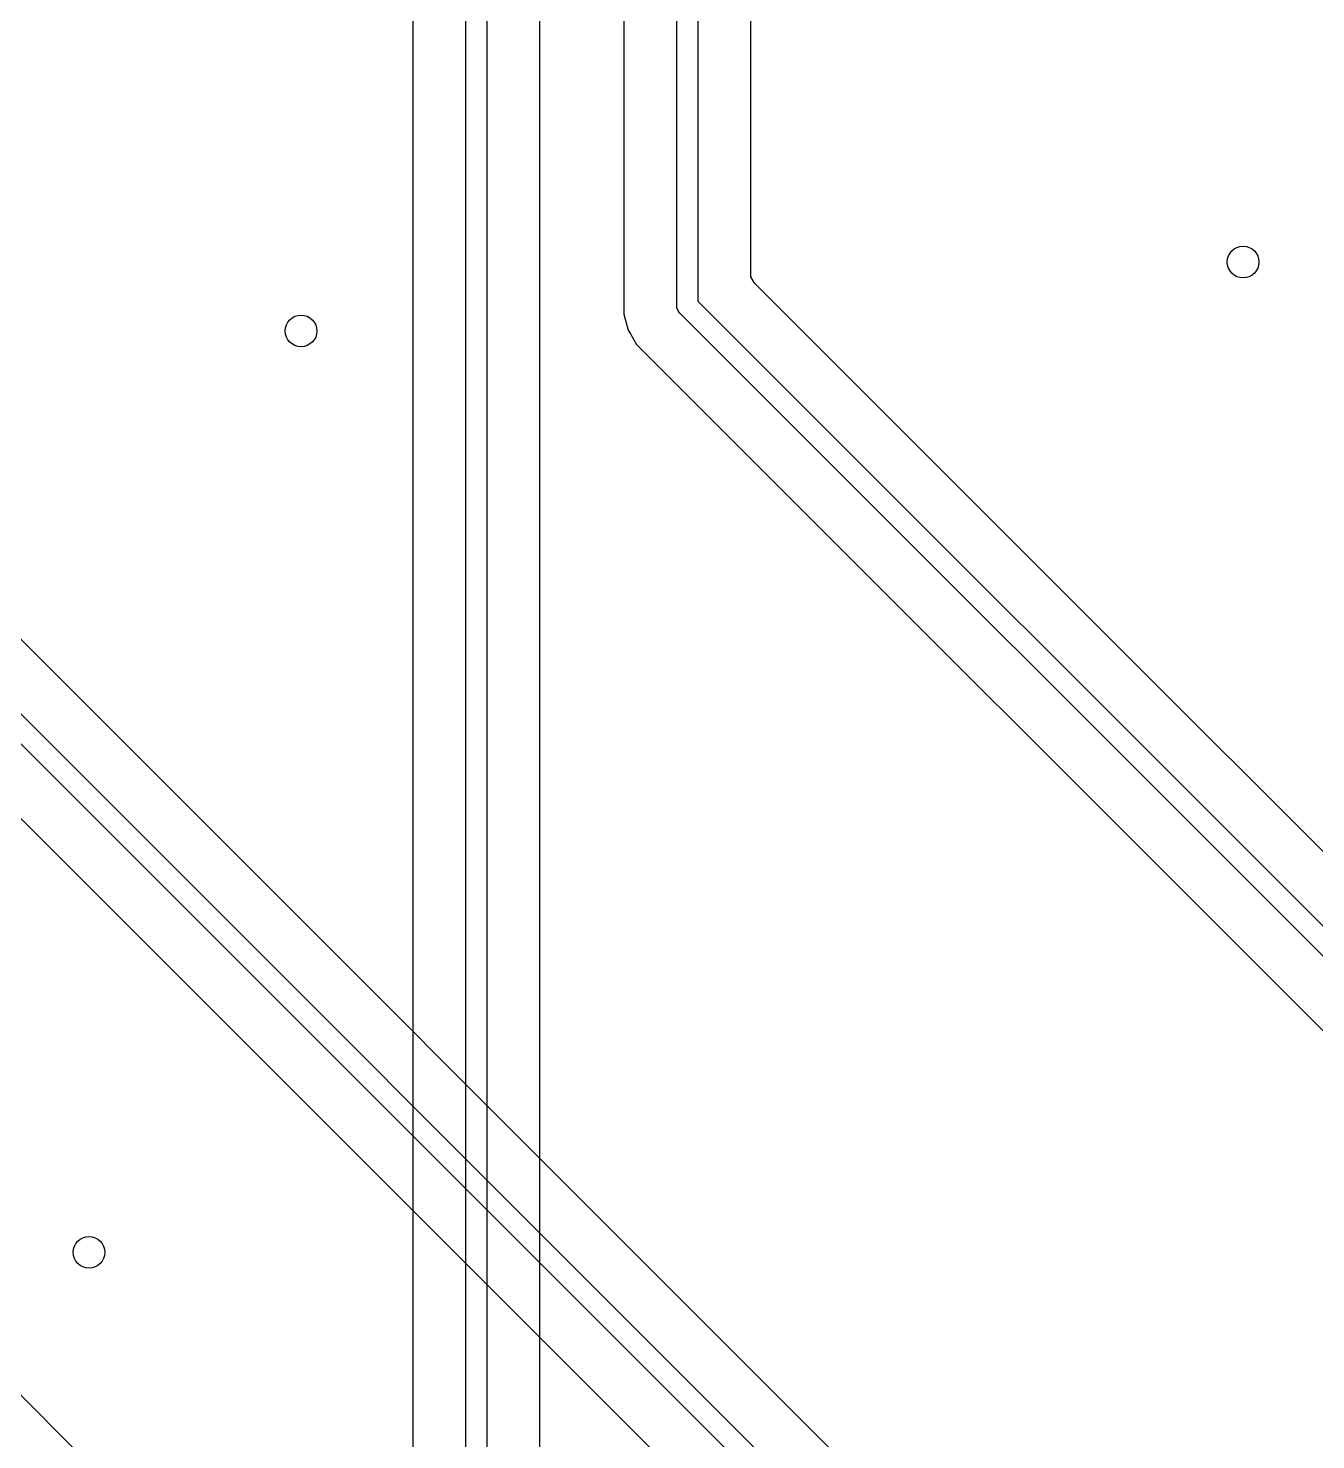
# Model space of a CAD drawing. Header units: inches. Extents: x 6.55 to 9.8, y -8.74 to -3.15.
# Drawn here: x 8.593 to 9.073, y -7.431 to -6.904 of the extents above; entities that cross this region are included whole.
import ezdxf

# ---------------------------------------------------------------- set-up
doc = ezdxf.new("R2010")
doc.units = ezdxf.units.IN
doc.header["$MEASUREMENT"] = 0
doc.layers.add('Edge.Cuts', color=254, linetype='CONTINUOUS', true_color=0xd0d2cd)

msp = doc.modelspace()

# ---------------------------------------------------------------- linework, layer by layer
at = {"layer": 'Edge.Cuts', "linetype": 'CONTINUOUS'}
for p, q in [((8.84252, -6.41732), (8.84252, -7.00624)), ((8.86222, -6.99606), (8.86222, -6.41421)), ((8.83465, -7.00787), (8.83465, -6.41895)), ((8.81494, -6.42914), (8.81494, -7.00446)), ((8.75591, -7.48484), (8.75591, -6.59612)), ((8.76378, -6.59449), (8.76378, -7.48321)), ((8.78348, -7.47303), (8.78348, -6.59799)), ((8.7362, -6.6063), (8.7362, -7.48143)), ((8.20866, -6.77915), (9.14137, -7.71186)), ((9.13465, -7.71627), (8.20194, -6.78357)), ((8.20127, -6.81076), (8.90106, -7.51056)), ((9.1575, -7.70013), (8.32022, -6.86284)), ((8.86234, -6.9971), (8.86222, -6.99606)), ((8.86365, -6.99951), (8.86234, -6.9971)), ((8.99728, -7.13314), (8.86365, -6.99951)), ((8.81494, -7.00446), (8.81494, -7.00446)), ((8.81494, -7.00446), (8.81494, -7.01099)), ((8.83472, -7.00864), (8.83465, -7.00787)), ((8.84252, -7.00624), (9.62778, -7.79151)), ((8.81494, -7.01099), (8.81494, -7.01099)), ((8.81494, -7.01099), (8.81655, -7.017)), ((8.83531, -7.01006), (8.83472, -7.00864)), ((8.8358, -7.01066), (8.83531, -7.01006)), ((9.62106, -7.79592), (8.8358, -7.01066)), ((8.81655, -7.017), (8.81655, -7.017)), ((8.81655, -7.017), (8.81738, -7.01843)), ((8.81738, -7.01843), (8.81738, -7.01843)), ((8.81738, -7.01843), (8.81966, -7.02239)), ((9.00289, -7.82773), (8.19436, -7.0192)), ((8.81966, -7.02239), (8.81966, -7.02239)), ((8.81966, -7.02239), (8.82434, -7.02707)), ((8.82434, -7.02707), (8.82434, -7.02707)), ((8.82434, -7.02707), (9.59993, -7.80265)), ((9.63935, -7.7752), (8.99728, -7.13314))]:
    msp.add_line(p, q, dxfattribs=at)
at = {"layer": 'Edge.Cuts'}
for centre in [(9.04601, -6.99159), (9.04601, -6.99159), (9.04601, -6.99159), (9.04601, -6.99159), (8.69444, -7.01727), (8.69444, -7.01727), (8.69444, -7.01727), (8.69444, -7.01727), (8.6153, -7.36125), (8.6153, -7.36125), (8.6153, -7.36125), (8.6153, -7.36125)]:
    msp.add_circle(centre, 0.00591, dxfattribs=at)

doc.saveas('drawing.dxf')
